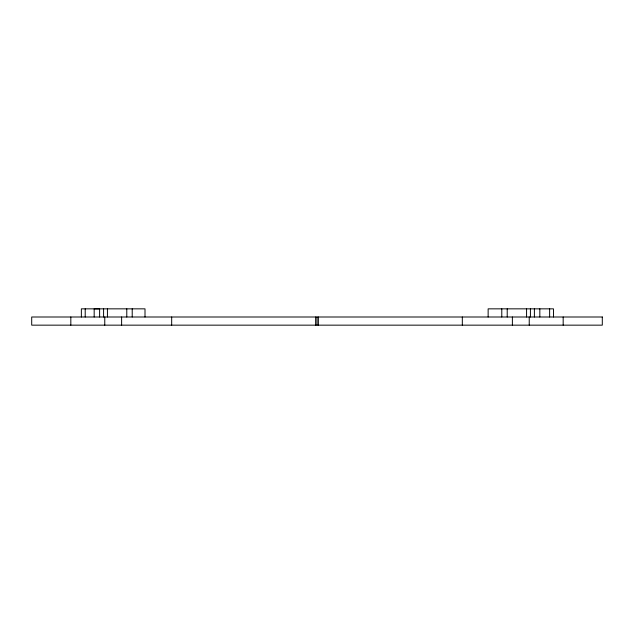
<?xml version="1.0" encoding="UTF-8"?>
<svg xmlns="http://www.w3.org/2000/svg" width="634" height="634" viewBox="0 0 634 634"><rect width="100%" height="100%" fill="white"/><g stroke="black" fill="none" stroke-linecap="round" stroke-linejoin="round"><path stroke-width="0.95" d="M563.174 317L563.174 325.155M553.474 317L553.474 308.845L488.14 308.845L488.14 317M549.63 308.845L549.63 317M539.827 308.845L539.827 317M534.391 308.845L534.391 317M530.412 308.845L530.412 317M529.231 317L529.231 325.155M526.569 308.845L526.569 317M512.383 317L512.383 325.155M507.216 308.845L507.216 317M501.787 308.845L501.787 317M462.321 317L462.321 325.155M318.355 317L318.355 325.155M317 317L317 325.155M315.645 317L315.645 325.155M171.679 317L171.679 325.155M145.004 317L145.004 308.845L81.366 308.845L81.366 317M132.213 308.845L132.213 317M126.784 308.845L126.784 317M121.617 317L121.617 325.155M107.431 308.845L107.431 317M104.768 317L104.768 325.155M103.588 308.845L103.588 317M99.609 317L99.609 308.861L94.173 308.861L94.173 317M85.21 308.845L85.21 317M70.826 317L70.826 325.155M602.3 317L31.7 317L31.7 325.155L602.3 325.155L602.3 317"/></g></svg>
